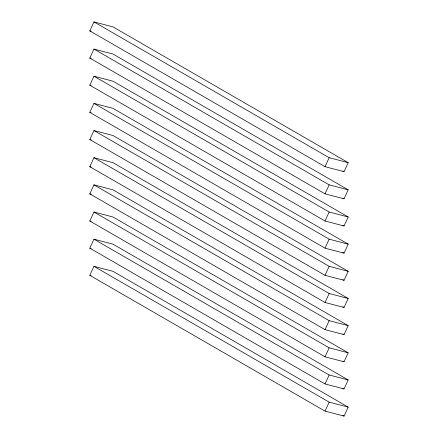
<?xml version="1.0" encoding="UTF-8"?>
<svg xmlns="http://www.w3.org/2000/svg" width="438" height="438" viewBox="0 0 438 438"><rect width="100%" height="100%" fill="white"/><g stroke="black" fill="none" stroke-linecap="round" stroke-linejoin="round"><path stroke-width="0.66" d="M89.806 30.884L93.956 21.9L112.982 26.877L348.194 162.673L344.044 171.663L325.018 166.681L89.806 30.884L91.12 31.229M89.806 58.046L93.956 49.061L112.982 54.038L348.194 189.835L344.044 198.819L325.018 193.842L89.806 58.046L91.12 58.391M89.806 85.207L93.956 76.217L112.982 81.2L348.194 216.996L344.044 225.981L325.018 221.004L89.806 85.207L91.12 85.547M89.806 112.363L93.956 103.379L112.982 108.356L348.194 244.152L344.044 253.142L325.018 248.165L89.806 112.363L91.12 112.708M89.806 139.525L93.956 130.54L112.982 135.517L348.194 271.314L344.044 280.304L325.018 275.321L89.806 139.525L91.12 139.87M89.806 166.686L93.956 157.696L112.982 162.679L348.194 298.475L344.044 307.46L325.018 302.483L89.806 166.686L91.12 167.031M89.806 193.848L93.956 184.858L112.982 189.835L348.194 325.637L344.044 334.621L325.018 329.644L89.806 193.848L91.12 194.187M89.806 221.004L93.956 212.019L112.982 216.996L348.194 352.793L344.044 361.783L325.018 356.8L89.806 221.004L91.12 221.349M89.806 248.165L93.956 239.181L112.982 244.158L348.194 379.954L344.044 388.939L325.018 383.962L89.806 248.165L91.12 248.51M89.806 275.327L93.956 266.337L112.982 271.319L348.194 407.116L344.044 416.1L325.018 411.123L89.806 275.327L91.12 275.666M325.018 166.681L329.162 157.696L348.194 162.673M325.018 193.842L329.162 184.858L348.194 189.835M325.018 221.004L329.162 212.019L348.194 216.996M325.018 248.165L329.162 239.175L348.194 244.152M325.018 275.321L329.162 266.337L348.194 271.314M325.018 302.483L329.162 293.498L348.194 298.475M325.018 329.644L329.162 320.654L348.194 325.637M325.018 356.8L329.162 347.816L348.194 352.793M325.018 383.962L329.162 374.977L348.194 379.954M325.018 411.123L329.162 402.133L348.194 407.116M93.956 21.9L329.162 157.696M342.823 170.957L344.044 171.663M93.956 49.061L329.162 184.858M342.823 198.113L344.044 198.819M93.956 76.217L329.162 212.019M342.823 225.274L344.044 225.981M93.956 103.379L329.162 239.175M342.823 252.436L344.044 253.142M93.956 130.54L329.162 266.337M342.823 279.592L344.044 280.304M93.956 157.696L329.162 293.498M342.823 306.753L344.044 307.46M93.956 184.858L329.162 320.654M342.823 333.915L344.044 334.621M93.956 212.019L329.162 347.816M342.823 361.071L344.044 361.783M93.956 239.181L329.162 374.977M342.823 388.232L344.044 388.939M93.956 266.337L329.162 402.133M342.823 415.394L344.044 416.1"/></g></svg>
